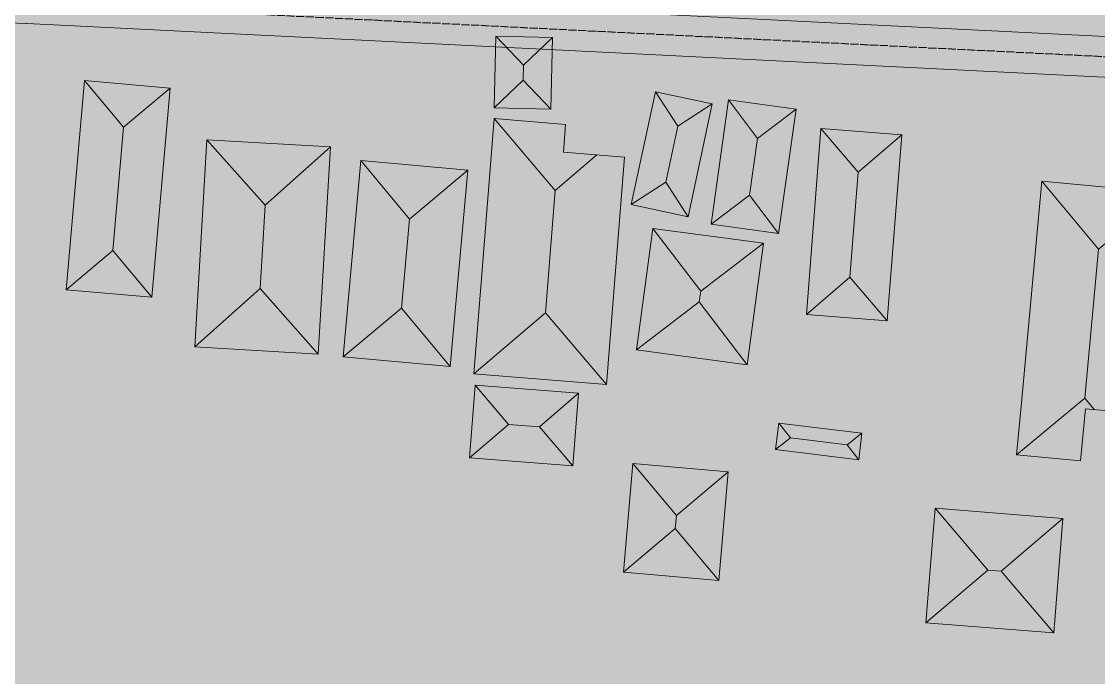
# Model space of a CAD drawing. Header units: metres. Extents: x 305909 to 307171, y 9156037 to 9156671.
# Drawn here: x 306185.9 to 306270.2, y 9156309.9 to 9156361.1 of the extents above; entities that cross this region are included whole.
import ezdxf

# ---------------------------------------------------------------- set-up
doc = ezdxf.new("R2010")
doc.units = ezdxf.units.M
doc.linetypes.add('DASHED2', pattern=[0.762, 0.635, -0.127])
for name, color, linetype, lineweight, true_color in [('B-BANGUNAN_PERMUKIMAN', 7, 'Continuous', 13, 0xf0cd8c), ('B-BAYANGAN', 7, 'Continuous', 0, 0x76786c), ('J-PERKERASAN_JALAN', 7, 'Continuous', 9, 0x989896), ('T-KLASTER_UMKM_PERLUASAN', 7, 'DASHED2', 25, 0xe6a046), ('Z-R', 7, 'Continuous', 0, 0xfaf4e6), ('Z-R-UP', 7, 'Continuous', 0, 0xffecc8)]:
    doc.layers.add(name, color=color, linetype=linetype, lineweight=lineweight, true_color=true_color)

msp = doc.modelspace()

# ---------------------------------------------------------------- hatches: boundary and pattern name
at = {"layer": 'B-BANGUNAN_PERMUKIMAN', "true_color": 0xe5855b}
h = msp.add_hatch(color=23, dxfattribs=at)
h.dxf.hatch_style = 1
h.paths.add_polyline_path([(306225.184, 9156357.725), (306225.156, 9156356.557), (306222.881, 9156354.387), (306223.015, 9156360), (306225.184, 9156357.725)])
at = {"layer": 'B-BANGUNAN_PERMUKIMAN', "true_color": 0xe4855b}
h = msp.add_hatch(color=23, dxfattribs=at)
h.dxf.hatch_style = 1
h.paths.add_polyline_path([(306225.184, 9156357.725), (306223.015, 9156360), (306227.46, 9156359.895), (306225.184, 9156357.725)])
at = {"layer": 'B-BANGUNAN_PERMUKIMAN', "true_color": 0xb66a48}
h = msp.add_hatch(color=35, dxfattribs=at)
h.dxf.hatch_style = 1
h.paths.add_polyline_path([(306225.156, 9156356.557), (306225.184, 9156357.725), (306227.46, 9156359.895), (306227.326, 9156354.281), (306225.156, 9156356.557)])
at = {"layer": 'B-BANGUNAN_PERMUKIMAN', "true_color": 0xe7865c}
h = msp.add_hatch(color=23, dxfattribs=at)
h.dxf.hatch_style = 1
h.paths.add_polyline_path([(306190.822, 9156356.528), (306190.822, 9156356.528), (306193.885, 9156352.878), (306193.043, 9156343.24), (306189.393, 9156340.177), (306190.822, 9156356.528)])
at = {"layer": 'B-BANGUNAN_PERMUKIMAN', "true_color": 0xe3845a}
h = msp.add_hatch(color=23, dxfattribs=at)
h.dxf.hatch_style = 1
h.paths.add_polyline_path([(306193.885, 9156352.878), (306190.822, 9156356.528), (306197.535, 9156355.941), (306193.885, 9156352.878)])
at = {"layer": 'B-BANGUNAN_PERMUKIMAN', "true_color": 0xb46947}
h = msp.add_hatch(color=35, dxfattribs=at)
h.dxf.hatch_style = 1
h.paths.add_polyline_path([(306193.043, 9156343.24), (306193.885, 9156352.878), (306197.535, 9156355.941), (306196.106, 9156339.59), (306193.043, 9156343.24)])
at = {"layer": 'B-BANGUNAN_PERMUKIMAN', "true_color": 0xb76a48}
h = msp.add_hatch(color=35, dxfattribs=at)
h.dxf.hatch_style = 1
h.paths.add_polyline_path([(306223.635, 9156354.369), (306222.881, 9156354.387), (306222.881, 9156354.387), (306225.156, 9156356.557), (306227.326, 9156354.281), (306227.326, 9156354.281), (306223.635, 9156354.369)])
at = {"layer": 'B-BANGUNAN_PERMUKIMAN', "true_color": 0xe9885d}
h = msp.add_hatch(color=23, dxfattribs=at)
h.dxf.hatch_style = 1
h.paths.add_polyline_path([(306235.504, 9156355.661), (306237.25, 9156352.962), (306236.311, 9156348.583), (306233.612, 9156346.836), (306235.504, 9156355.661)])
at = {"layer": 'B-BANGUNAN_PERMUKIMAN', "true_color": 0xdf8259}
h = msp.add_hatch(color=23, dxfattribs=at)
h.dxf.hatch_style = 1
h.paths.add_polyline_path([(306239.948, 9156354.709), (306239.948, 9156354.708), (306237.25, 9156352.962), (306235.504, 9156355.661), (306239.948, 9156354.709)])
at = {"layer": 'B-BANGUNAN_PERMUKIMAN', "true_color": 0xb26746}
h = msp.add_hatch(color=25, dxfattribs=at)
h.dxf.hatch_style = 1
h.paths.add_polyline_path([(306236.311, 9156348.583), (306237.25, 9156352.962), (306239.948, 9156354.708), (306238.057, 9156345.884), (306236.311, 9156348.583)])
at = {"layer": 'B-BANGUNAN_PERMUKIMAN', "true_color": 0xe8875c}
h = msp.add_hatch(color=23, dxfattribs=at)
h.dxf.hatch_style = 1
h.paths.add_polyline_path([(306243.493, 9156352.01), (306242.873, 9156347.578), (306239.857, 9156345.303), (306241.218, 9156355.026), (306243.493, 9156352.01)])
at = {"layer": 'B-BANGUNAN_PERMUKIMAN', "true_color": 0xe18359}
h = msp.add_hatch(color=23, dxfattribs=at)
h.dxf.hatch_style = 1
h.paths.add_polyline_path([(306246.51, 9156354.285), (306243.493, 9156352.01), (306241.218, 9156355.026), (306241.218, 9156355.026), (306246.51, 9156354.285)])
at = {"layer": 'B-BANGUNAN_PERMUKIMAN', "true_color": 0xb36847}
h = msp.add_hatch(color=25, dxfattribs=at)
h.dxf.hatch_style = 1
h.paths.add_polyline_path([(306245.148, 9156344.562), (306245.148, 9156344.562), (306242.873, 9156347.578), (306243.493, 9156352.01), (306246.51, 9156354.285), (306245.148, 9156344.562)])
at = {"layer": 'B-BANGUNAN_PERMUKIMAN', "true_color": 0xea885d}
h = msp.add_hatch(color=23, dxfattribs=at)
h.dxf.hatch_style = 1
h.paths.add_polyline_path([(306222.89, 9156353.551), (306227.663, 9156347.944), (306226.894, 9156338.37), (306221.287, 9156333.598), (306221.287, 9156333.598), (306222.89, 9156353.551)])
at = {"layer": 'B-BANGUNAN_PERMUKIMAN', "true_color": 0xe2845a}
h = msp.add_hatch(color=23, dxfattribs=at)
h.dxf.hatch_style = 1
h.paths.add_polyline_path([(306227.663, 9156347.944), (306222.89, 9156353.551), (306228.48, 9156353.102), (306228.305, 9156350.929), (306230.922, 9156350.718), (306227.663, 9156347.944)])
at = {"layer": 'B-BANGUNAN_PERMUKIMAN', "true_color": 0xe7865b}
h = msp.add_hatch(color=23, dxfattribs=at)
h.dxf.hatch_style = 1
h.paths.add_polyline_path([(306251.372, 9156349.371), (306250.728, 9156341.148), (306247.32, 9156338.235), (306248.459, 9156352.779), (306251.372, 9156349.371)])
at = {"layer": 'B-BANGUNAN_PERMUKIMAN', "true_color": 0xe3845a}
h = msp.add_hatch(color=23, dxfattribs=at)
h.dxf.hatch_style = 1
h.paths.add_polyline_path([(306251.372, 9156349.371), (306248.459, 9156352.779), (306248.459, 9156352.779), (306254.781, 9156352.284), (306251.372, 9156349.371)])
at = {"layer": 'B-BANGUNAN_PERMUKIMAN', "true_color": 0xe6865b}
h = msp.add_hatch(color=23, dxfattribs=at)
h.dxf.hatch_style = 1
h.paths.add_polyline_path([(306200.407, 9156351.906), (306204.957, 9156346.787), (306204.574, 9156340.264), (306199.455, 9156335.714), (306199.455, 9156335.714), (306200.407, 9156351.906)])
at = {"layer": 'B-BANGUNAN_PERMUKIMAN', "true_color": 0xe3845a}
h = msp.add_hatch(color=23, dxfattribs=at)
h.dxf.hatch_style = 1
h.paths.add_polyline_path([(306204.957, 9156346.787), (306200.407, 9156351.906), (306210.076, 9156351.338), (306210.076, 9156351.337), (306204.957, 9156346.787)])
at = {"layer": 'B-BANGUNAN_PERMUKIMAN', "true_color": 0xb46948}
h = msp.add_hatch(color=35, dxfattribs=at)
h.dxf.hatch_style = 1
h.paths.add_polyline_path([(306253.642, 9156337.74), (306253.642, 9156337.74), (306250.728, 9156341.148), (306251.372, 9156349.371), (306254.781, 9156352.284), (306253.642, 9156337.74)])
at = {"layer": 'B-BANGUNAN_PERMUKIMAN', "true_color": 0xb56948}
h = msp.add_hatch(color=35, dxfattribs=at)
h.dxf.hatch_style = 1
h.paths.add_polyline_path([(306204.574, 9156340.264), (306204.957, 9156346.787), (306210.076, 9156351.337), (306209.124, 9156335.145), (306209.124, 9156335.145), (306204.574, 9156340.264)])
at = {"layer": 'B-BANGUNAN_PERMUKIMAN', "true_color": 0xe7865c}
h = msp.add_hatch(color=23, dxfattribs=at)
h.dxf.hatch_style = 1
h.paths.add_polyline_path([(306216.256, 9156345.7), (306215.631, 9156338.735), (306211.065, 9156334.92), (306212.441, 9156350.266), (306216.256, 9156345.7)])
at = {"layer": 'B-BANGUNAN_PERMUKIMAN', "true_color": 0xe3845a}
h = msp.add_hatch(color=23, dxfattribs=at)
h.dxf.hatch_style = 1
h.paths.add_polyline_path([(306216.256, 9156345.7), (306212.441, 9156350.266), (306212.441, 9156350.266), (306220.822, 9156349.515), (306216.256, 9156345.7)])
at = {"layer": 'B-BANGUNAN_PERMUKIMAN', "true_color": 0xb86b49}
h = msp.add_hatch(color=35, dxfattribs=at)
h.dxf.hatch_style = 1
h.paths.add_polyline_path([(306226.894, 9156338.37), (306227.663, 9156347.944), (306230.922, 9156350.718), (306233.095, 9156350.544), (306231.666, 9156332.764), (306226.894, 9156338.37)])
at = {"layer": 'B-BANGUNAN_PERMUKIMAN', "true_color": 0xb46947}
h = msp.add_hatch(color=35, dxfattribs=at)
h.dxf.hatch_style = 1
h.paths.add_polyline_path([(306219.446, 9156334.169), (306215.631, 9156338.735), (306216.256, 9156345.7), (306220.822, 9156349.515), (306219.446, 9156334.169)])
at = {"layer": 'B-BANGUNAN_PERMUKIMAN', "true_color": 0xbc6d4a}
h = msp.add_hatch(color=13, dxfattribs=at)
h.dxf.hatch_style = 1
h.paths.add_polyline_path([(306236.311, 9156348.583), (306238.057, 9156345.884), (306233.612, 9156346.836), (306236.311, 9156348.583)])
at = {"layer": 'B-BANGUNAN_PERMUKIMAN', "true_color": 0xde8158}
h = msp.add_hatch(color=23, dxfattribs=at)
h.dxf.hatch_style = 1
h.paths.add_polyline_path([(306265.746, 9156348.659), (306270.172, 9156343.333), (306269.098, 9156331.69), (306263.773, 9156327.264), (306263.772, 9156327.264), (306265.746, 9156348.659)])
at = {"layer": 'B-BANGUNAN_PERMUKIMAN', "true_color": 0xe2835a}
h = msp.add_hatch(color=23, dxfattribs=at)
h.dxf.hatch_style = 1
h.paths.add_polyline_path([(306275.498, 9156347.76), (306275.498, 9156347.759), (306270.172, 9156343.333), (306265.746, 9156348.659), (306275.498, 9156347.76)])
at = {"layer": 'B-BANGUNAN_PERMUKIMAN', "true_color": 0xba6c4a}
h = msp.add_hatch(color=35, dxfattribs=at)
h.dxf.hatch_style = 1
h.paths.add_polyline_path([(306242.873, 9156347.578), (306245.148, 9156344.562), (306239.857, 9156345.302), (306239.857, 9156345.303), (306242.873, 9156347.578)])
at = {"layer": 'B-BANGUNAN_PERMUKIMAN', "true_color": 0xaf6645}
h = msp.add_hatch(color=25, dxfattribs=at)
h.dxf.hatch_style = 1
h.paths.add_polyline_path([(306269.098, 9156331.69), (306270.172, 9156343.333), (306275.498, 9156347.759), (306273.899, 9156330.43), (306269.834, 9156330.805), (306269.098, 9156331.69)])
at = {"layer": 'B-BANGUNAN_PERMUKIMAN', "true_color": 0xe8875c}
h = msp.add_hatch(color=23, dxfattribs=at)
h.dxf.hatch_style = 1
h.paths.add_polyline_path([(306235.291, 9156344.972), (306239.048, 9156340.051), (306238.938, 9156339.226), (306234.017, 9156335.47), (306234.017, 9156335.47), (306235.291, 9156344.972)])
at = {"layer": 'B-BANGUNAN_PERMUKIMAN', "true_color": 0xe18359}
h = msp.add_hatch(color=23, dxfattribs=at)
h.dxf.hatch_style = 1
h.paths.add_polyline_path([(306239.048, 9156340.051), (306235.291, 9156344.972), (306243.97, 9156343.808), (306243.97, 9156343.807), (306239.048, 9156340.051)])
at = {"layer": 'B-BANGUNAN_PERMUKIMAN', "true_color": 0xb36847}
h = msp.add_hatch(color=25, dxfattribs=at)
h.dxf.hatch_style = 1
h.paths.add_polyline_path([(306238.938, 9156339.226), (306239.048, 9156340.051), (306243.97, 9156343.807), (306242.695, 9156334.305), (306238.938, 9156339.226)])
at = {"layer": 'B-BANGUNAN_PERMUKIMAN', "true_color": 0xb86b49}
h = msp.add_hatch(color=35, dxfattribs=at)
h.dxf.hatch_style = 1
h.paths.add_polyline_path([(306193.043, 9156343.24), (306196.106, 9156339.59), (306196.106, 9156339.59), (306189.393, 9156340.177), (306193.043, 9156343.24)])
h = msp.add_hatch(color=35, dxfattribs=at)
h.dxf.hatch_style = 1
h.paths.add_polyline_path([(306250.728, 9156341.148), (306253.642, 9156337.74), (306247.32, 9156338.235), (306250.728, 9156341.148)])
h = msp.add_hatch(color=35, dxfattribs=at)
h.dxf.hatch_style = 1
h.paths.add_polyline_path([(306204.574, 9156340.264), (306209.124, 9156335.145), (306199.455, 9156335.714), (306204.574, 9156340.264)])
at = {"layer": 'B-BANGUNAN_PERMUKIMAN', "true_color": 0xb96c4a}
h = msp.add_hatch(color=35, dxfattribs=at)
h.dxf.hatch_style = 1
h.paths.add_polyline_path([(306238.938, 9156339.226), (306242.695, 9156334.305), (306234.017, 9156335.47), (306238.938, 9156339.226)])
at = {"layer": 'B-BANGUNAN_PERMUKIMAN', "true_color": 0xb86b49}
h = msp.add_hatch(color=35, dxfattribs=at)
h.dxf.hatch_style = 1
h.paths.add_polyline_path([(306215.631, 9156338.735), (306219.446, 9156334.169), (306211.065, 9156334.92), (306211.065, 9156334.92), (306215.631, 9156338.735)])
h = msp.add_hatch(color=35, dxfattribs=at)
h.dxf.hatch_style = 1
h.paths.add_polyline_path([(306226.894, 9156338.37), (306231.666, 9156332.764), (306221.287, 9156333.598), (306226.894, 9156338.37)])
at = {"layer": 'B-BANGUNAN_PERMUKIMAN', "true_color": 0xe7865b}
h = msp.add_hatch(color=23, dxfattribs=at)
h.dxf.hatch_style = 1
h.paths.add_polyline_path([(306224.013, 9156329.645), (306220.95, 9156327.027), (306221.396, 9156332.707), (306224.013, 9156329.645)])
at = {"layer": 'B-BANGUNAN_PERMUKIMAN', "true_color": 0xe3845a}
h = msp.add_hatch(color=23, dxfattribs=at)
h.dxf.hatch_style = 1
h.paths.add_polyline_path([(306229.492, 9156332.072), (306226.429, 9156329.455), (306224.013, 9156329.645), (306221.396, 9156332.707), (306221.396, 9156332.707), (306229.492, 9156332.072)])
at = {"layer": 'B-BANGUNAN_PERMUKIMAN', "true_color": 0xb46948}
h = msp.add_hatch(color=35, dxfattribs=at)
h.dxf.hatch_style = 1
h.paths.add_polyline_path([(306229.046, 9156326.392), (306229.046, 9156326.392), (306226.429, 9156329.455), (306229.492, 9156332.072), (306229.046, 9156326.392)])
at = {"layer": 'B-BANGUNAN_PERMUKIMAN', "true_color": 0xb86b49}
h = msp.add_hatch(color=35, dxfattribs=at)
h.dxf.hatch_style = 1
h.paths.add_polyline_path([(306269.098, 9156331.69), (306269.834, 9156330.805), (306269.156, 9156330.867), (306268.781, 9156326.802), (306263.773, 9156327.264), (306269.098, 9156331.69)])
h = msp.add_hatch(color=35, dxfattribs=at)
h.dxf.hatch_style = 1
h.paths.add_polyline_path([(306224.013, 9156329.645), (306226.429, 9156329.455), (306229.046, 9156326.392), (306220.95, 9156327.027), (306224.013, 9156329.645)])
at = {"layer": 'B-BANGUNAN_PERMUKIMAN', "true_color": 0xe7875c}
h = msp.add_hatch(color=23, dxfattribs=at)
h.dxf.hatch_style = 1
h.paths.add_polyline_path([(306245.16, 9156329.748), (306245.16, 9156329.748), (306246.07, 9156328.585), (306244.907, 9156327.676), (306245.16, 9156329.748)])
at = {"layer": 'B-BANGUNAN_PERMUKIMAN', "true_color": 0xe2835a}
h = msp.add_hatch(color=23, dxfattribs=at)
h.dxf.hatch_style = 1
h.paths.add_polyline_path([(306250.507, 9156328.044), (306246.07, 9156328.585), (306245.16, 9156329.748), (306251.669, 9156328.954), (306251.669, 9156328.954), (306250.507, 9156328.044)])
at = {"layer": 'B-BANGUNAN_PERMUKIMAN', "true_color": 0xb96c49}
h = msp.add_hatch(color=35, dxfattribs=at)
h.dxf.hatch_style = 1
h.paths.add_polyline_path([(306244.907, 9156327.676), (306246.07, 9156328.585), (306250.507, 9156328.044), (306251.416, 9156326.882), (306244.907, 9156327.676)])
at = {"layer": 'B-BANGUNAN_PERMUKIMAN', "true_color": 0xb46847}
h = msp.add_hatch(color=25, dxfattribs=at)
h.dxf.hatch_style = 1
h.paths.add_polyline_path([(306250.507, 9156328.044), (306251.669, 9156328.954), (306251.416, 9156326.882), (306250.507, 9156328.044)])
at = {"layer": 'B-BANGUNAN_PERMUKIMAN', "true_color": 0xe7865c}
h = msp.add_hatch(color=23, dxfattribs=at)
h.dxf.hatch_style = 1
h.paths.add_polyline_path([(306237.143, 9156322.525), (306237.055, 9156321.488), (306233.007, 9156318.075), (306233.73, 9156326.573), (306237.143, 9156322.525)])
at = {"layer": 'B-BANGUNAN_PERMUKIMAN', "true_color": 0xe3845a}
h = msp.add_hatch(color=23, dxfattribs=at)
h.dxf.hatch_style = 1
h.paths.add_polyline_path([(306237.143, 9156322.525), (306233.73, 9156326.573), (306233.73, 9156326.573), (306241.191, 9156325.938), (306237.143, 9156322.525)])
at = {"layer": 'B-BANGUNAN_PERMUKIMAN', "true_color": 0xb46947}
h = msp.add_hatch(color=35, dxfattribs=at)
h.dxf.hatch_style = 1
h.paths.add_polyline_path([(306240.468, 9156317.44), (306237.055, 9156321.488), (306237.143, 9156322.525), (306241.191, 9156325.938), (306240.468, 9156317.44)])
at = {"layer": 'B-BANGUNAN_PERMUKIMAN', "true_color": 0xe7865b}
h = msp.add_hatch(color=23, dxfattribs=at)
h.dxf.hatch_style = 1
h.paths.add_polyline_path([(306257.384, 9156323.08), (306261.506, 9156318.247), (306256.673, 9156314.126), (306257.384, 9156323.08)])
at = {"layer": 'B-BANGUNAN_PERMUKIMAN', "true_color": 0xe3845a}
h = msp.add_hatch(color=23, dxfattribs=at)
h.dxf.hatch_style = 1
h.paths.add_polyline_path([(306262.552, 9156318.165), (306261.506, 9156318.247), (306257.384, 9156323.08), (306267.385, 9156322.286), (306262.552, 9156318.165)])
at = {"layer": 'B-BANGUNAN_PERMUKIMAN', "true_color": 0xb46948}
h = msp.add_hatch(color=35, dxfattribs=at)
h.dxf.hatch_style = 1
h.paths.add_polyline_path([(306262.552, 9156318.165), (306267.385, 9156322.286), (306267.385, 9156322.286), (306266.674, 9156313.332), (306262.552, 9156318.165)])
at = {"layer": 'B-BANGUNAN_PERMUKIMAN', "true_color": 0xb86b49}
h = msp.add_hatch(color=35, dxfattribs=at)
h.dxf.hatch_style = 1
h.paths.add_polyline_path([(306233.007, 9156318.075), (306233.007, 9156318.075), (306237.055, 9156321.488), (306240.468, 9156317.44), (306233.007, 9156318.075)])
h = msp.add_hatch(color=35, dxfattribs=at)
h.dxf.hatch_style = 1
h.paths.add_polyline_path([(306256.673, 9156314.126), (306261.506, 9156318.247), (306262.552, 9156318.165), (306266.674, 9156313.332), (306256.673, 9156314.126)])
at = {"layer": 'B-BAYANGAN', "true_color": 0x76786c}
h = msp.add_hatch(color=8, dxfattribs=at)
h.dxf.hatch_style = 1
h.paths.add_polyline_path([(306228.21, 9156359.145), (306228.076, 9156353.531), (306223.631, 9156353.637), (306223.765, 9156359.25), (306228.21, 9156359.145)])
h = msp.add_hatch(color=8, dxfattribs=at)
h.dxf.hatch_style = 1
h.paths.add_polyline_path([(306198.285, 9156355.191), (306196.856, 9156338.84), (306190.143, 9156339.427), (306191.571, 9156355.778), (306198.285, 9156355.191)])
h = msp.add_hatch(color=8, dxfattribs=at)
h.dxf.hatch_style = 1
h.paths.add_polyline_path([(306240.698, 9156353.959), (306238.807, 9156345.134), (306234.362, 9156346.086), (306236.253, 9156354.911), (306240.698, 9156353.959)])
h = msp.add_hatch(color=8, dxfattribs=at)
h.dxf.hatch_style = 1
h.paths.add_polyline_path([(306247.26, 9156353.535), (306245.898, 9156343.811), (306240.607, 9156344.552), (306241.968, 9156354.276), (306247.26, 9156353.535)])
h = msp.add_hatch(color=8, dxfattribs=at)
h.dxf.hatch_style = 1
h.paths.add_polyline_path([(306233.845, 9156349.794), (306232.416, 9156332.014), (306222.037, 9156332.848), (306222.636, 9156340.302), (306223.64, 9156352.801), (306229.23, 9156352.352), (306229.055, 9156350.179), (306233.845, 9156349.794)])
h = msp.add_hatch(color=8, dxfattribs=at)
h.dxf.hatch_style = 1
h.paths.add_polyline_path([(306255.531, 9156351.534), (306254.392, 9156336.99), (306248.07, 9156337.485), (306249.209, 9156352.029), (306255.531, 9156351.534)])
h = msp.add_hatch(color=8, dxfattribs=at)
h.dxf.hatch_style = 1
h.paths.add_polyline_path([(306210.826, 9156350.588), (306209.874, 9156334.395), (306200.205, 9156334.964), (306201.157, 9156351.156), (306210.826, 9156350.588)])
h = msp.add_hatch(color=8, dxfattribs=at)
h.dxf.hatch_style = 1
h.paths.add_polyline_path([(306221.572, 9156348.765), (306220.196, 9156333.419), (306211.815, 9156334.17), (306213.191, 9156349.516), (306221.572, 9156348.765)])
h = msp.add_hatch(color=8, dxfattribs=at)
h.dxf.hatch_style = 1
h.paths.add_polyline_path([(306276.248, 9156347.01), (306274.649, 9156329.68), (306269.906, 9156330.117), (306269.531, 9156326.052), (306264.522, 9156326.514), (306264.897, 9156330.579), (306266.496, 9156347.909), (306276.248, 9156347.01)])
h = msp.add_hatch(color=8, dxfattribs=at)
h.dxf.hatch_style = 1
h.paths.add_polyline_path([(306244.72, 9156343.058), (306243.445, 9156333.555), (306234.767, 9156334.72), (306236.041, 9156344.222), (306244.72, 9156343.058)])
h = msp.add_hatch(color=8, dxfattribs=at)
h.dxf.hatch_style = 1
h.paths.add_polyline_path([(306230.242, 9156331.322), (306229.797, 9156325.642), (306221.7, 9156326.277), (306222.146, 9156331.957), (306230.242, 9156331.322)])
h = msp.add_hatch(color=8, dxfattribs=at)
h.dxf.hatch_style = 1
h.paths.add_polyline_path([(306252.419, 9156328.204), (306252.166, 9156326.132), (306245.657, 9156326.926), (306245.91, 9156328.998), (306252.419, 9156328.204)])
h = msp.add_hatch(color=8, dxfattribs=at)
h.dxf.hatch_style = 1
h.paths.add_polyline_path([(306241.941, 9156325.188), (306241.218, 9156316.69), (306233.757, 9156317.325), (306234.48, 9156325.823), (306241.941, 9156325.188)])
h = msp.add_hatch(color=8, dxfattribs=at)
h.dxf.hatch_style = 1
h.paths.add_polyline_path([(306268.135, 9156321.536), (306267.424, 9156312.582), (306257.423, 9156313.375), (306258.134, 9156322.33), (306268.135, 9156321.536)])
at = {"layer": 'J-PERKERASAN_JALAN', "true_color": 0x989896}
h = msp.add_hatch(color=252, dxfattribs=at)
h.dxf.hatch_style = 1
h.paths.add_polyline_path([(306036.298, 9156427.707), (306036.821, 9156427.753), (306037.333, 9156427.868), (306037.826, 9156428.049), (306038.291, 9156428.293), (306038.72, 9156428.595), (306039.106, 9156428.951), (306039.442, 9156429.355), (306039.722, 9156429.799), (306040.232, 9156430.739), (306040.241, 9156430.757), (306040.55, 9156431.334), (306040.793, 9156431.881), (306040.951, 9156432.457), (306041.021, 9156433.051), (306041.09, 9156434.636), (306041.076, 9156435.177), (306040.99, 9156435.712), (306040.833, 9156436.23), (306006.235, 9156527.284), (306006.229, 9156527.301), (305988.24, 9156576.435), (305988.03, 9156576.91), (305987.76, 9156577.354), (305987.435, 9156577.759), (305987.06, 9156578.119), (305986.641, 9156578.427), (305986.187, 9156578.679), (305985.703, 9156578.869), (305985.199, 9156578.995), (305984.683, 9156579.054), (305940, 9156581.283), (305940, 9156584.287), (305980.602, 9156582.262), (305981.114, 9156582.269), (305981.621, 9156582.342), (305982.115, 9156582.479), (305982.587, 9156582.678), (305983.03, 9156582.935), (305983.436, 9156583.247), (305983.799, 9156583.609), (305984.113, 9156584.014), (305984.373, 9156584.456), (305984.574, 9156584.927), (305984.713, 9156585.42), (305984.787, 9156585.927), (305984.797, 9156586.439), (305984.741, 9156586.949), (305984.62, 9156587.447), (305979.808, 9156602.888), (305968.292, 9156640), (305971.433, 9156640), (305982.672, 9156603.784), (305982.673, 9156603.779), (305988.799, 9156584.12), (305988.977, 9156583.654), (305989.211, 9156583.214), (305989.498, 9156582.806), (305989.834, 9156582.437), (305990.213, 9156582.113), (305990.63, 9156581.839), (305991.077, 9156581.619), (305991.548, 9156581.455), (305992.036, 9156581.352), (306000.659, 9156580.086), (306000.935, 9156580.055), (306022.172, 9156578.431), (306022.417, 9156578.396), (306022.426, 9156578.394), (306022.57, 9156578.367), (306023.077, 9156578.306), (306023.588, 9156578.31), (306024.094, 9156578.379), (306024.587, 9156578.512), (306025.059, 9156578.706), (306025.503, 9156578.96), (306025.91, 9156579.267), (306026.275, 9156579.624), (306026.592, 9156580.025), (306026.855, 9156580.463), (306027.06, 9156580.93), (306027.204, 9156581.42), (306027.284, 9156581.925), (306027.299, 9156582.435), (306027.249, 9156582.943), (306027.135, 9156583.441), (306026.959, 9156583.92), (306010.165, 9156621.817), (306010.153, 9156621.845), (306010.147, 9156621.859), (306010.135, 9156621.888), (306002.766, 9156640), (306006.005, 9156640), (306012.888, 9156623.082), (306012.936, 9156622.969), (306028.087, 9156588.779), (306028.325, 9156588.324), (306028.619, 9156587.902), (306028.965, 9156587.522), (306029.357, 9156587.19), (306029.788, 9156586.91), (306030.252, 9156586.688), (306030.74, 9156586.528), (306031.245, 9156586.431), (306031.758, 9156586.4), (306032.271, 9156586.435), (306032.775, 9156586.535), (306033.262, 9156586.699), (306033.724, 9156586.925), (306034.154, 9156587.207), (306034.543, 9156587.543), (306034.886, 9156587.925), (306035.178, 9156588.349), (306035.412, 9156588.806), (306035.587, 9156589.29), (306035.697, 9156589.792), (306035.743, 9156590.304), (306035.722, 9156590.817), (306034.623, 9156601.287), (306034.62, 9156601.316), (306034.619, 9156601.331), (306034.616, 9156601.359), (306034.446, 9156603.613), (306034.441, 9156603.698), (306034.443, 9156603.869), (306034.449, 9156603.954), (306034.674, 9156606.311), (306034.684, 9156606.401), (306034.713, 9156606.557), (306034.757, 9156606.71), (306034.787, 9156606.795), (306043.833, 9156630.328), (306044.019, 9156630.968), (306044.518, 9156633.428), (306044.581, 9156633.851), (306044.859, 9156636.833), (306044.861, 9156636.856), (306045.205, 9156640), (306048.223, 9156640), (306047.849, 9156636.585), (306047.843, 9156636.522), (306047.545, 9156633.332), (306047.533, 9156633.226), (306047.525, 9156633.173), (306047.506, 9156633.068), (306046.876, 9156629.962), (306046.858, 9156629.881), (306046.811, 9156629.721), (306046.783, 9156629.642), (306037.841, 9156606.379), (306037.681, 9156605.859), (306037.593, 9156605.323), (306037.476, 9156604.095), (306037.47, 9156603.414), (306037.603, 9156601.651), (306037.613, 9156601.535), (306040.052, 9156578.299), (306040.137, 9156577.799), (306040.284, 9156577.314), (306040.492, 9156576.851), (306040.756, 9156576.418), (306041.074, 9156576.023), (306041.438, 9156575.67), (306041.844, 9156575.367), (306042.286, 9156575.117), (306042.755, 9156574.925), (306043.245, 9156574.794), (306043.748, 9156574.727), (306119.27, 9156569.384), (306119.312, 9156569.381), (306119.336, 9156569.378), (306119.378, 9156569.374), (306160.641, 9156564.729), (306160.728, 9156564.721), (306186.136, 9156562.42), (306186.323, 9156562.407), (306211.341, 9156561.319), (306211.341, 9156558.116), (306186.076, 9156559.215), (306186.029, 9156559.218), (306186.001, 9156559.22), (306185.955, 9156559.223), (306160.389, 9156561.538), (306160.374, 9156561.54), (306160.328, 9156561.544), (306119.114, 9156566.184), (306118.949, 9156566.199), (306041.544, 9156571.674), (306041.014, 9156571.677), (306040.488, 9156571.609), (306039.976, 9156571.472), (306039.486, 9156571.269), (306039.027, 9156571.002), (306038.608, 9156570.678), (306038.236, 9156570.301), (306037.916, 9156569.877), (306037.656, 9156569.416), (306037.458, 9156568.923), (306037.328, 9156568.41), (306037.266, 9156567.883), (306037.275, 9156567.353), (306037.354, 9156566.829), (306037.502, 9156566.319), (306052.934, 9156523.818), (306052.972, 9156523.702), (306052.992, 9156523.632), (306053.023, 9156523.515), (306061.385, 9156487.262), (306061.532, 9156486.772), (306061.74, 9156486.304), (306062.006, 9156485.867), (306062.326, 9156485.467), (306062.695, 9156485.111), (306063.105, 9156484.806), (306063.552, 9156484.555), (306064.027, 9156484.364), (306064.522, 9156484.234), (306065.03, 9156484.169), (306080.466, 9156483.192), (306080.587, 9156483.18), (306080.647, 9156483.173), (306080.766, 9156483.154), (306103.058, 9156479), (306103.081, 9156478.996), (306123.167, 9156474.928), (306123.479, 9156474.878), (306129.661, 9156474.127), (306129.717, 9156474.121), (306138.223, 9156473.211), (306138.4, 9156473.196), (306169.219, 9156471.277), (306169.329, 9156471.272), (306186.323, 9156470.682), (306186.374, 9156470.679), (306186.4, 9156470.678), (306186.451, 9156470.674), (306205.826, 9156469.002), (306205.947, 9156468.988), (306206.007, 9156468.979), (306206.127, 9156468.957), (306211.341, 9156467.858), (306211.341, 9156464.792), (306205.777, 9156465.965), (306205.295, 9156466.037), (306186.308, 9156467.675), (306186.103, 9156467.687), (306169.163, 9156468.276), (306169.135, 9156468.277), (306169.122, 9156468.278), (306169.094, 9156468.279), (306138.114, 9156470.208), (306138.07, 9156470.211), (306138.048, 9156470.213), (306138.004, 9156470.217), (306129.37, 9156471.141), (306129.348, 9156471.143), (306122.941, 9156471.921), (306122.863, 9156471.932), (306122.824, 9156471.938), (306122.746, 9156471.952), (306102.539, 9156476.045), (306102.478, 9156476.057), (306080.485, 9156480.155), (306080.005, 9156480.215), (306069.219, 9156480.898), (306068.688, 9156480.896), (306068.162, 9156480.825), (306067.651, 9156480.684), (306067.163, 9156480.477), (306066.706, 9156480.206), (306066.289, 9156479.878), (306065.919, 9156479.498), (306065.603, 9156479.072), (306065.346, 9156478.608), (306065.152, 9156478.114), (306065.026, 9156477.599), (306064.969, 9156477.071), (306064.982, 9156476.541), (306065.066, 9156476.017), (306065.218, 9156475.509), (306073.628, 9156452.948), (306073.682, 9156452.811), (306090.746, 9156411.717), (306090.872, 9156411.444), (306110.246, 9156373.191), (306110.523, 9156372.726), (306110.86, 9156372.302), (306111.251, 9156371.928), (306114.114, 9156369.538), (306114.538, 9156369.229), (306115, 9156368.978), (306115.49, 9156368.789), (306116.001, 9156368.667), (306121.949, 9156367.646), (306122.121, 9156367.62), (306134.037, 9156366.103), (306134.398, 9156366.073), (306186.403, 9156364.194), (306186.425, 9156364.193), (306211.341, 9156362.949), (306211.341, 9156359.746), (306186.314, 9156360.995), (306186.259, 9156360.997), (306134.074, 9156362.883), (306133.984, 9156362.888), (306133.93, 9156362.892), (306133.84, 9156362.902), (306121.618, 9156364.458), (306121.575, 9156364.464), (306121.549, 9156364.468), (306121.506, 9156364.475), (306114.026, 9156365.759), (306113.923, 9156365.779), (306113.913, 9156365.781), (306113.731, 9156365.833), (306113.576, 9156365.895), (306113.427, 9156365.973), (306113.27, 9156366.078), (306113.262, 9156366.085), (306113.18, 9156366.15), (306108.354, 9156370.178), (306108.277, 9156370.245), (306108.27, 9156370.252), (306108.142, 9156370.383), (306108.042, 9156370.509), (306107.943, 9156370.663), (306107.938, 9156370.672), (306107.89, 9156370.761), (306087.939, 9156410.152), (306087.906, 9156410.22), (306087.888, 9156410.261), (306087.857, 9156410.33), (306070.695, 9156451.662), (306070.681, 9156451.696), (306070.673, 9156451.716), (306070.66, 9156451.751), (306059.264, 9156482.318), (306059.223, 9156482.441), (306059.2, 9156482.516), (306059.167, 9156482.642), (306049.968, 9156522.523), (306049.83, 9156522.989), (306032.51, 9156570.691), (306032.293, 9156571.183), (306032.011, 9156571.643), (306031.67, 9156572.06), (306031.276, 9156572.427), (306030.836, 9156572.739), (306030.358, 9156572.988), (306029.851, 9156573.171), (306022.312, 9156575.329), (306021.918, 9156575.421), (306021.516, 9156575.472), (306000.646, 9156577.068), (306000.586, 9156577.077), (306000.342, 9156577.104), (306000.282, 9156577.109), (305997.318, 9156577.544), (305996.803, 9156577.586), (305996.287, 9156577.561), (305995.779, 9156577.47), (305995.286, 9156577.315), (305994.818, 9156577.097), (305994.382, 9156576.82), (305993.985, 9156576.49), (305993.634, 9156576.111), (305993.334, 9156575.69), (305993.092, 9156575.234), (305992.91, 9156574.75), (305992.792, 9156574.247), (305992.739, 9156573.734), (305992.754, 9156573.217), (305992.835, 9156572.707), (305992.981, 9156572.212), (306009.031, 9156528.372), (306009.048, 9156528.327), (306044.021, 9156436.284), (306044.055, 9156436.188), (306044.101, 9156436.017), (306044.125, 9156435.867), (306044.135, 9156435.689), (306044.134, 9156435.588), (306043.979, 9156432.009), (306043.991, 9156431.486), (306044.071, 9156430.968), (306044.218, 9156430.465), (306044.429, 9156429.986), (306044.701, 9156429.539), (306045.029, 9156429.131), (306045.408, 9156428.769), (306047.448, 9156427.062), (306047.532, 9156426.988), (306047.668, 9156426.845), (306047.787, 9156426.689), (306047.847, 9156426.594), (306056.199, 9156412.537), (306056.256, 9156412.433), (306056.283, 9156412.381), (306056.335, 9156412.274), (306069.458, 9156382.697), (306069.469, 9156382.673), (306069.474, 9156382.66), (306069.484, 9156382.636), (306078.042, 9156361.863), (306078.347, 9156361.269), (306099.465, 9156327.439), (306099.86, 9156326.909), (306134.335, 9156287.865), (306134.358, 9156287.839), (306134.369, 9156287.826), (306134.391, 9156287.799), (306147.683, 9156271.643), (306147.754, 9156271.543), (306147.665, 9156271.459), (306145.55, 9156269.719), (306145.45, 9156269.647), (306145.366, 9156269.737), (306132.125, 9156285.832), (306132.034, 9156285.938), (306097.337, 9156325.234), (306097.284, 9156325.297), (306097.185, 9156325.429), (306097.14, 9156325.499), (306075.58, 9156360.036), (306075.537, 9156360.108), (306075.461, 9156360.256), (306075.427, 9156360.333), (306066.734, 9156381.437), (306066.691, 9156381.536), (306053.701, 9156410.813), (306053.483, 9156411.234), (306045.718, 9156424.303), (306045.467, 9156424.677), (306045.175, 9156425.019), (306044.846, 9156425.327), (306044.802, 9156425.364), (306044.376, 9156425.675), (306043.913, 9156425.928), (306043.421, 9156426.117), (306042.907, 9156426.24), (306042.383, 9156426.294), (306041.855, 9156426.278), (306041.334, 9156426.194), (306040.829, 9156426.041), (306040.349, 9156425.824), (306039.901, 9156425.545), (306038.861, 9156424.797), (306038.774, 9156424.738), (306038.616, 9156424.648), (306038.473, 9156424.585), (306038.324, 9156424.537), (306038.171, 9156424.505), (306038.015, 9156424.49), (306037.833, 9156424.49), (306037.729, 9156424.499), (305940, 9156435.127), (305940, 9156438.144), (306035.773, 9156427.729), (306036.298, 9156427.707)])
h = msp.add_hatch(color=252, dxfattribs=at)
h.dxf.hatch_style = 1
h.paths.add_polyline_path([(306211.341, 9156561.319), (306215.693, 9156561.13), (306215.76, 9156561.126), (306215.8, 9156561.123), (306215.867, 9156561.117), (306305.106, 9156551.206), (306305.211, 9156551.196), (306385.831, 9156544.389), (306385.918, 9156544.38), (306385.969, 9156544.374), (306386.055, 9156544.361), (306424.864, 9156537.661), (306424.901, 9156537.654), (306424.922, 9156537.65), (306424.958, 9156537.643), (306453.186, 9156531.689), (306453.481, 9156531.639), (306455.847, 9156531.322), (306456.066, 9156531.299), (306458.588, 9156531.102), (306458.613, 9156531.1), (306499.527, 9156528.16), (306499.548, 9156528.159), (306503.861, 9156527.791), (306503.93, 9156527.784), (306503.97, 9156527.78), (306504.038, 9156527.77), (306508.381, 9156527.098), (306524.104, 9156524.604), (306524.104, 9156521.364), (306507.903, 9156523.933), (306507.888, 9156523.936), (306503.705, 9156524.584), (306503.432, 9156524.616), (306499.323, 9156524.966), (306499.27, 9156524.971), (306458.379, 9156527.908), (306455.69, 9156528.118), (306455.636, 9156528.123), (306455.603, 9156528.127), (306455.548, 9156528.133), (306452.885, 9156528.49), (306452.811, 9156528.501), (306452.767, 9156528.509), (306452.694, 9156528.523), (306424.381, 9156534.494), (306424.236, 9156534.522), (306390.807, 9156540.293), (306390.292, 9156540.348), (306389.774, 9156540.336), (306389.261, 9156540.256), (306388.764, 9156540.112), (306388.289, 9156539.904), (306387.845, 9156539.636), (306387.439, 9156539.314), (306387.079, 9156538.941), (306386.769, 9156538.525), (306386.516, 9156538.073), (306386.324, 9156537.592), (306386.196, 9156537.089), (306373.097, 9156467.337), (306371.27, 9156457.608), (306371.258, 9156457.542), (306354.047, 9156356.618), (306353.994, 9156356.117), (306354.004, 9156355.613), (306354.077, 9156355.115), (306354.213, 9156354.629), (306354.408, 9156354.165), (306354.661, 9156353.729), (306354.966, 9156353.328), (306355.319, 9156352.968), (306355.714, 9156352.656), (306356.146, 9156352.396), (306356.607, 9156352.192), (306357.09, 9156352.048), (306357.587, 9156351.966), (306409.631, 9156346.693), (306409.685, 9156346.687), (306409.717, 9156346.683), (306409.771, 9156346.675), (306440.166, 9156341.92), (306440.608, 9156341.876), (306479.912, 9156340.134), (306480.43, 9156340.144), (306480.943, 9156340.222), (306481.441, 9156340.365), (306481.917, 9156340.572), (306482.362, 9156340.838), (306482.768, 9156341.16), (306483.13, 9156341.531), (306483.441, 9156341.946), (306483.695, 9156342.398), (306483.889, 9156342.879), (306484.019, 9156343.381), (306484.082, 9156343.896), (306484.563, 9156352.101), (306486.641, 9156384.636), (306486.657, 9156384.758), (306486.78, 9156384.758), (306489.513, 9156384.584), (306489.635, 9156384.568), (306489.635, 9156384.445), (306487.559, 9156351.943), (306487.558, 9156351.922), (306487.067, 9156343.551), (306487.07, 9156343.043), (306487.137, 9156342.539), (306487.267, 9156342.048), (306487.458, 9156341.578), (306487.707, 9156341.135), (306488.011, 9156340.728), (306488.363, 9156340.362), (306488.76, 9156340.044), (306489.193, 9156339.779), (306489.656, 9156339.571), (306490.142, 9156339.423), (306490.643, 9156339.338), (306492.503, 9156339.143), (306492.541, 9156339.139), (306492.564, 9156339.136), (306492.602, 9156339.131), (306513.238, 9156336.16), (306513.401, 9156336.139), (306524.104, 9156335.046), (306524.104, 9156331.829), (306512.982, 9156332.966), (306512.941, 9156332.97), (306512.916, 9156332.973), (306512.875, 9156332.979), (306498.863, 9156334.996), (306498.356, 9156335.037), (306497.849, 9156335.012), (306497.349, 9156334.924), (306496.864, 9156334.773), (306496.402, 9156334.562), (306495.97, 9156334.294), (306495.576, 9156333.973), (306495.226, 9156333.605), (306494.925, 9156333.196), (306494.679, 9156332.752), (306494.49, 9156332.28), (306494.364, 9156331.788), (306494.3, 9156331.284), (306494.301, 9156330.776), (306499.491, 9156251.377), (306499.491, 9156251.254), (306499.369, 9156251.238), (306496.637, 9156251.059), (306496.514, 9156251.059), (306496.498, 9156251.181), (306491.167, 9156332.724), (306491.102, 9156333.229), (306490.973, 9156333.721), (306490.782, 9156334.193), (306490.533, 9156334.637), (306490.23, 9156335.046), (306489.877, 9156335.413), (306489.48, 9156335.732), (306489.047, 9156335.998), (306488.582, 9156336.207), (306488.095, 9156336.356), (306487.594, 9156336.441), (306485.258, 9156336.686), (306485.017, 9156336.704), (306446.09, 9156338.429), (306445.584, 9156338.42), (306445.083, 9156338.346), (306444.595, 9156338.21), (306444.129, 9156338.013), (306443.691, 9156337.759), (306443.289, 9156337.452), (306442.928, 9156337.096), (306442.616, 9156336.698), (306442.356, 9156336.263), (306442.153, 9156335.8), (306442.011, 9156335.314), (306441.931, 9156334.814), (306441.915, 9156334.308), (306442.571, 9156313.413), (306442.58, 9156313.248), (306443.283, 9156303.609), (306443.286, 9156303.565), (306443.287, 9156303.544), (306443.288, 9156303.5), (306443.886, 9156283.072), (306443.882, 9156282.949), (306443.759, 9156282.937), (306441.022, 9156282.857), (306440.899, 9156282.862), (306440.888, 9156282.984), (306440.293, 9156303.314), (306440.284, 9156303.488), (306439.581, 9156313.122), (306439.578, 9156313.164), (306439.577, 9156313.184), (306439.576, 9156313.226), (306438.873, 9156335.586), (306438.826, 9156336.086), (306438.716, 9156336.577), (306438.545, 9156337.05), (306438.317, 9156337.498), (306438.034, 9156337.914), (306437.701, 9156338.291), (306437.323, 9156338.623), (306436.907, 9156338.906), (306436.458, 9156339.133), (306435.985, 9156339.303), (306435.494, 9156339.412), (306409.399, 9156343.494), (306409.184, 9156343.522), (306356.316, 9156348.878), (306355.783, 9156348.897), (306355.253, 9156348.844), (306354.735, 9156348.722), (306354.238, 9156348.531), (306353.77, 9156348.276), (306353.34, 9156347.962), (306352.956, 9156347.593), (306352.624, 9156347.176), (306352.351, 9156346.719), (306352.141, 9156346.23), (306351.997, 9156345.717), (306341.11, 9156293.6), (306341.085, 9156293.468), (306330.918, 9156235.039), (306330.908, 9156234.979), (306329.587, 9156226.644), (306329.547, 9156226.286), (306329.002, 9156218.17), (306329.001, 9156218.146), (306326.612, 9156189.443), (306326.594, 9156189.321), (306326.471, 9156189.324), (306323.742, 9156189.551), (306323.62, 9156189.569), (306323.622, 9156189.692), (306326.007, 9156218.339), (306326.011, 9156218.403), (306326.567, 9156226.689), (306326.575, 9156226.779), (306326.58, 9156226.824), (306326.592, 9156226.913), (306327.95, 9156235.479), (306327.954, 9156235.502), (306338.142, 9156294.057), (306338.148, 9156294.09), (306338.151, 9156294.106), (306338.158, 9156294.139), (306348.925, 9156345.68), (306348.998, 9156346.205), (306349.002, 9156346.735), (306348.936, 9156347.261), (306348.8, 9156347.774), (306348.598, 9156348.264), (306348.333, 9156348.723), (306348.01, 9156349.143), (306347.634, 9156349.517), (306347.211, 9156349.837), (306346.75, 9156350.099), (306346.259, 9156350.298), (306345.745, 9156350.43), (306324.834, 9156354.345), (306324.271, 9156354.41), (306279.508, 9156356.343), (306211.341, 9156359.746), (306211.341, 9156362.949), (306279.625, 9156359.541), (306279.652, 9156359.54), (306324.736, 9156357.593), (306324.877, 9156357.581), (306324.962, 9156357.572), (306325.102, 9156357.551), (306346.36, 9156353.57), (306346.885, 9156353.507), (306347.414, 9156353.514), (306347.937, 9156353.591), (306348.445, 9156353.736), (306348.93, 9156353.947), (306349.383, 9156354.219), (306349.796, 9156354.55), (306350.161, 9156354.931), (306350.473, 9156355.358), (306350.727, 9156355.822), (306350.917, 9156356.315), (306351.04, 9156356.829), (306367.345, 9156452.444), (306367.4, 9156452.978), (306367.382, 9156453.515), (306367.293, 9156454.044), (306367.134, 9156454.557), (306366.908, 9156455.044), (306366.618, 9156455.496), (306366.271, 9156455.905), (306365.872, 9156456.264), (306365.428, 9156456.566), (306364.948, 9156456.806), (306364.44, 9156456.98), (306363.913, 9156457.084), (306328.417, 9156461.659), (306307.102, 9156464.447), (306307.086, 9156464.449), (306307.041, 9156464.456), (306243.125, 9156474.305), (306242.61, 9156474.35), (306242.093, 9156474.329), (306241.583, 9156474.241), (306241.089, 9156474.088), (306240.619, 9156473.873), (306240.18, 9156473.598), (306239.781, 9156473.27), (306239.427, 9156472.892), (306239.125, 9156472.472), (306238.879, 9156472.017), (306235.863, 9156465.428), (306235.816, 9156465.333), (306235.721, 9156465.173), (306235.626, 9156465.045), (306235.517, 9156464.929), (306235.377, 9156464.807), (306235.291, 9156464.744), (306234.104, 9156463.916), (306234.011, 9156463.855), (306233.816, 9156463.749), (306233.715, 9156463.704), (306232.243, 9156463.105), (306232.16, 9156463.073), (306232.012, 9156463.028), (306231.882, 9156463), (306231.728, 9156462.982), (306231.639, 9156462.977), (306225.305, 9156462.777), (306225.175, 9156462.777), (306225.11, 9156462.78), (306224.979, 9156462.788), (306217.294, 9156463.552), (306217.186, 9156463.566), (306217.132, 9156463.574), (306217.025, 9156463.594), (306211.341, 9156464.792), (306211.341, 9156467.858), (306217.404, 9156466.58), (306217.834, 9156466.513), (306224.983, 9156465.803), (306225.505, 9156465.785), (306230.354, 9156465.938), (306230.906, 9156465.994), (306231.444, 9156466.125), (306231.96, 9156466.33), (306232.442, 9156466.604), (306232.881, 9156466.943), (306233.27, 9156467.338), (306233.6, 9156467.784), (306233.865, 9156468.271), (306237.161, 9156475.469), (306237.205, 9156475.561), (306237.295, 9156475.714), (306237.385, 9156475.836), (306237.487, 9156475.949), (306237.6, 9156476.051), (306237.743, 9156476.156), (306237.829, 9156476.21), (306239.166, 9156476.996), (306239.245, 9156477.041), (306239.389, 9156477.108), (306239.517, 9156477.155), (306239.67, 9156477.196), (306239.759, 9156477.213), (306241.459, 9156477.502), (306241.565, 9156477.517), (306241.752, 9156477.529), (306241.939, 9156477.52), (306242.045, 9156477.507), (306307.452, 9156467.428), (306307.542, 9156467.415), (306328.795, 9156464.635), (306328.802, 9156464.634), (306364.829, 9156459.991), (306365.332, 9156459.958), (306365.835, 9156459.989), (306366.33, 9156460.083), (306366.81, 9156460.238), (306367.266, 9156460.452), (306367.692, 9156460.722), (306368.08, 9156461.044), (306368.425, 9156461.412), (306368.721, 9156461.82), (306368.963, 9156462.262), (306369.147, 9156462.731), (306369.271, 9156463.22), (306370.149, 9156467.89), (306383.124, 9156536.986), (306383.186, 9156537.496), (306383.182, 9156538.011), (306383.112, 9156538.52), (306382.978, 9156539.016), (306382.781, 9156539.491), (306382.525, 9156539.937), (306382.213, 9156540.346), (306381.852, 9156540.712), (306381.447, 9156541.028), (306381.004, 9156541.29), (306380.532, 9156541.493), (306380.037, 9156541.634), (306379.529, 9156541.71), (306304.881, 9156548.012), (306304.855, 9156548.015), (306304.839, 9156548.016), (306304.813, 9156548.019), (306215.667, 9156557.919), (306215.399, 9156557.94), (306211.341, 9156558.116), (306211.341, 9156561.319)])
at = {"layer": 'Z-R', "true_color": 0xe2eacc}
h = msp.add_hatch(color=254, dxfattribs=at)
h.dxf.hatch_style = 1
h.paths.add_polyline_path([(306499.604, 9156305.811), (306466.679, 9156301.994), (306472.882, 9156235.666), (306497.912, 9156229.062), (306526.804, 9156228.986), (306531.575, 9156219.919), (306532.491, 9156127.582), (306486.314, 9156132.333), (306393.989, 9156155.199), (306332.726, 9156171.593), (306288.72, 9156190.576), (306246.009, 9156220.776), (306216.24, 9156242.779), (306193.374, 9156263.487), (306160.586, 9156296.707), (306133.406, 9156338.556), (306127.354, 9156361.253), (306094.195, 9156358.842), (306090.504, 9156366.668), (306061.399, 9156428.371), (306035.152, 9156500.205), (306017.705, 9156550.308), (306008.214, 9156577.564), (306141.306, 9156568.881), (306165.696, 9156567.29), (306165.696, 9156567.29), (306200.223, 9156564.074), (306291.75, 9156555.548), (306369.455, 9156545.532), (306471.945, 9156528.538), (306458.481, 9156529.505), (306455.788, 9156529.715), (306453.061, 9156530.08), (306440, 9156532.835), (306440, 9156532.835), (306440, 9156532.835), (306440, 9156532.835), (306424.61, 9156536.081), (306424.61, 9156536.081), (306385.74, 9156542.791), (306385.74, 9156542.791), (306305.003, 9156549.608), (306305.003, 9156549.608), (306215.657, 9156559.53), (306215.657, 9156559.53), (306186.122, 9156560.815), (306186.122, 9156560.815), (306160.523, 9156563.133), (306160.523, 9156563.133), (306119.178, 9156567.786), (306119.178, 9156567.786), (306039.052, 9156573.455), (306039.052, 9156573.455), (306033.081, 9156573.806), (306033.081, 9156573.806), (306033.081, 9156573.806), (306051.45, 9156523.215), (306051.451, 9156523.214), (306060.206, 9156485.254), (306060.206, 9156485.254), (306060.207, 9156485.254), (306057.483, 9156485.596), (306070.599, 9156438.472), (306116.984, 9156440.275), (306147.963, 9156437.914), (306199.856, 9156410.566), (306230.346, 9156409.784), (306281.946, 9156409.003), (306338.236, 9156402.748), (306341.903, 9156461.433), (306341.903, 9156461.433), (306341.904, 9156461.433), (306343.891, 9156461.177), (306340.232, 9156402.624), (306340.209, 9156402.422), (306340.166, 9156402.225), (306340.103, 9156402.033), (306340.021, 9156401.848), (306339.921, 9156401.672), (306339.804, 9156401.507), (306339.67, 9156401.355), (306339.522, 9156401.217), (306339.361, 9156401.095), (306339.188, 9156400.99), (306339.006, 9156400.902), (306338.815, 9156400.834), (306338.619, 9156400.785), (306338.419, 9156400.757), (306338.217, 9156400.748), (306338.015, 9156400.76), (306281.82, 9156407.004), (306230.316, 9156407.785), (306230.295, 9156407.785), (306199.805, 9156408.567), (306199.621, 9156408.58), (306199.44, 9156408.61), (306199.262, 9156408.656), (306199.09, 9156408.719), (306198.923, 9156408.797), (306147.397, 9156435.951), (306116.947, 9156438.272), (306078.606, 9156436.782), (306089.35, 9156410.909), (306109.34, 9156371.439), (306114.245, 9156367.345), (306121.798, 9156366.048), (306134.087, 9156364.483), (306186.355, 9156362.595), (306279.564, 9156357.942), (306324.738, 9156355.991), (306351.562, 9156350.968), (306360, 9156400.449), (306360, 9156400.449), (306360, 9156380), (306360, 9156380), (306360, 9156380), (306440, 9156380), (306440, 9156380), (306440, 9156380), (306440, 9156340.326), (306440.226, 9156340.291), (306485.257, 9156338.295), (306492.355, 9156337.55), (306513.124, 9156334.559), (306536.031, 9156332.219), (306560, 9156329.629), (306560, 9156512.617), (306572.178, 9156510.306), (306677.166, 9156490.276), (306677.166, 9156490.276), (306764.133, 9156475.064), (306735.941, 9156145.416), (306694.109, 9156139.201), (306694.292, 9156206.558), (306623.212, 9156213.87), (306624.289, 9156242.595), (306556.388, 9156238.052), (306554.003, 9156281.952), (306509.625, 9156279.089), (306499.604, 9156305.811)])
at = {"layer": 'Z-R-UP', "true_color": 0xeee8c4}
h = msp.add_hatch(color=254, dxfattribs=at)
h.dxf.hatch_style = 1
h.paths.add_polyline_path([(306089.35, 9156410.909), (306078.606, 9156436.782), (306116.947, 9156438.272), (306147.397, 9156435.951), (306198.923, 9156408.797), (306199.09, 9156408.719), (306199.262, 9156408.656), (306199.44, 9156408.61), (306199.621, 9156408.58), (306199.805, 9156408.567), (306230.295, 9156407.785), (306230.316, 9156407.785), (306281.82, 9156407.004), (306338.015, 9156400.76), (306338.217, 9156400.748), (306338.419, 9156400.757), (306338.619, 9156400.785), (306338.815, 9156400.834), (306339.006, 9156400.902), (306339.188, 9156400.99), (306339.361, 9156401.095), (306339.522, 9156401.217), (306339.67, 9156401.355), (306339.804, 9156401.507), (306339.921, 9156401.672), (306340.021, 9156401.848), (306340.103, 9156402.033), (306340.166, 9156402.225), (306340.209, 9156402.422), (306340.232, 9156402.624), (306343.891, 9156461.177), (306368.635, 9156457.988), (306369.777, 9156457.841), (306369.778, 9156457.841), (306369.779, 9156457.84), (306369.78, 9156457.84), (306369.78, 9156457.84), (306369.781, 9156457.839), (306369.782, 9156457.838), (306369.783, 9156457.838), (306369.783, 9156457.837), (306369.784, 9156457.836), (306369.784, 9156457.835), (306369.785, 9156457.834), (306369.785, 9156457.833), (306369.785, 9156457.832), (306369.785, 9156457.831), (306369.785, 9156457.83), (306369.785, 9156457.829), (306369.746, 9156457.601), (306360, 9156400.45), (306360, 9156400.449), (306351.562, 9156350.968), (306324.738, 9156355.991), (306279.564, 9156357.942), (306186.355, 9156362.595), (306134.087, 9156364.483), (306121.798, 9156366.048), (306114.245, 9156367.345), (306109.34, 9156371.439), (306089.35, 9156410.909)])

# ---------------------------------------------------------------- linework, layer by layer
at = {"layer": 'B-BANGUNAN_PERMUKIMAN', "color": 17, "lineweight": 9, "true_color": 0x71422d}
for p, q in [((306223.015, 9156360), (306225.184, 9156357.725)), ((306227.46, 9156359.895), (306225.184, 9156357.725)), ((306225.184, 9156357.725), (306225.156, 9156356.557)), ((306190.822, 9156356.528), (306193.885, 9156352.878)), ((306197.535, 9156355.941), (306193.885, 9156352.878)), ((306222.881, 9156354.387), (306225.156, 9156356.557)), ((306227.326, 9156354.281), (306225.156, 9156356.557)), ((306235.504, 9156355.661), (306237.25, 9156352.962)), ((306239.948, 9156354.708), (306237.25, 9156352.962)), ((306241.218, 9156355.026), (306243.493, 9156352.01)), ((306246.51, 9156354.285), (306243.493, 9156352.01)), ((306222.89, 9156353.551), (306227.663, 9156347.944)), ((306193.043, 9156343.24), (306193.885, 9156352.878)), ((306236.311, 9156348.583), (306237.25, 9156352.962)), ((306248.459, 9156352.779), (306251.372, 9156349.371)), ((306200.407, 9156351.906), (306204.957, 9156346.787)), ((306242.873, 9156347.578), (306243.493, 9156352.01)), ((306254.781, 9156352.284), (306251.372, 9156349.371)), ((306210.076, 9156351.337), (306204.957, 9156346.787)), ((306212.441, 9156350.266), (306216.256, 9156345.7)), ((306230.922, 9156350.718), (306227.663, 9156347.944)), ((306220.822, 9156349.515), (306216.256, 9156345.7)), ((306251.372, 9156349.371), (306250.728, 9156341.148)), ((306233.612, 9156346.836), (306236.311, 9156348.583)), ((306238.057, 9156345.884), (306236.311, 9156348.583)), ((306265.746, 9156348.659), (306270.172, 9156343.333)), ((306227.663, 9156347.944), (306226.894, 9156338.37)), ((306239.857, 9156345.303), (306242.873, 9156347.578)), ((306245.148, 9156344.562), (306242.873, 9156347.578)), ((306275.498, 9156347.759), (306270.172, 9156343.333)), ((306204.957, 9156346.787), (306204.574, 9156340.264)), ((306216.256, 9156345.7), (306215.631, 9156338.735)), ((306235.291, 9156344.972), (306239.048, 9156340.051)), ((306243.97, 9156343.807), (306239.048, 9156340.051)), ((306269.098, 9156331.69), (306270.172, 9156343.333)), ((306189.393, 9156340.177), (306193.043, 9156343.24)), ((306196.106, 9156339.59), (306193.043, 9156343.24)), ((306247.32, 9156338.235), (306250.728, 9156341.148)), ((306253.642, 9156337.74), (306250.728, 9156341.148)), ((306199.455, 9156335.714), (306204.574, 9156340.264)), ((306209.124, 9156335.145), (306204.574, 9156340.264)), ((306239.048, 9156340.051), (306238.938, 9156339.226)), ((306234.017, 9156335.47), (306238.938, 9156339.226)), ((306242.695, 9156334.305), (306238.938, 9156339.226)), ((306211.065, 9156334.92), (306215.631, 9156338.735)), ((306219.446, 9156334.169), (306215.631, 9156338.735)), ((306221.287, 9156333.598), (306226.894, 9156338.37)), ((306231.666, 9156332.764), (306226.894, 9156338.37)), ((306221.396, 9156332.707), (306224.013, 9156329.645)), ((306229.492, 9156332.072), (306226.429, 9156329.455)), ((306263.773, 9156327.264), (306269.098, 9156331.69)), ((306269.834, 9156330.805), (306269.098, 9156331.69)), ((306220.95, 9156327.027), (306224.013, 9156329.645)), ((306224.013, 9156329.645), (306226.429, 9156329.455)), ((306229.046, 9156326.392), (306226.429, 9156329.455)), ((306245.16, 9156329.748), (306246.07, 9156328.585)), ((306244.907, 9156327.676), (306246.07, 9156328.585)), ((306250.507, 9156328.044), (306246.07, 9156328.585)), ((306251.669, 9156328.954), (306250.507, 9156328.044)), ((306251.416, 9156326.882), (306250.507, 9156328.044)), ((306233.73, 9156326.573), (306237.143, 9156322.525)), ((306241.191, 9156325.938), (306237.143, 9156322.525)), ((306257.384, 9156323.08), (306261.506, 9156318.247)), ((306237.143, 9156322.525), (306237.055, 9156321.488)), ((306267.385, 9156322.286), (306262.552, 9156318.165)), ((306233.007, 9156318.075), (306237.055, 9156321.488)), ((306240.468, 9156317.44), (306237.055, 9156321.488)), ((306256.673, 9156314.126), (306261.506, 9156318.247)), ((306262.552, 9156318.165), (306261.506, 9156318.247)), ((306266.674, 9156313.332), (306262.552, 9156318.165))]:
    msp.add_line(p, q, dxfattribs=at)
at = {"layer": 'B-BANGUNAN_PERMUKIMAN', "color": 17, "lineweight": 13, "true_color": 0x71422d}
for points in [[(306227.46, 9156359.895), (306227.326, 9156354.281), (306222.881, 9156354.387), (306223.015, 9156360), (306227.46, 9156359.895)], [(306197.535, 9156355.941), (306196.106, 9156339.59), (306189.393, 9156340.177), (306190.821, 9156356.528), (306197.535, 9156355.941)], [(306239.948, 9156354.709), (306238.057, 9156345.884), (306233.612, 9156346.836), (306235.503, 9156355.661), (306239.948, 9156354.709)], [(306246.51, 9156354.285), (306245.148, 9156344.561), (306239.857, 9156345.302), (306241.218, 9156355.026), (306246.51, 9156354.285)], [(306233.095, 9156350.544), (306231.666, 9156332.764), (306221.287, 9156333.598), (306221.886, 9156341.052), (306222.89, 9156353.551), (306228.48, 9156353.102), (306228.305, 9156350.929), (306233.095, 9156350.544)], [(306254.781, 9156352.284), (306253.642, 9156337.74), (306247.32, 9156338.235), (306248.459, 9156352.779), (306254.781, 9156352.284)], [(306210.076, 9156351.338), (306209.124, 9156335.145), (306199.455, 9156335.714), (306200.407, 9156351.906), (306210.076, 9156351.338)], [(306220.822, 9156349.515), (306219.446, 9156334.169), (306211.065, 9156334.92), (306212.441, 9156350.266), (306220.822, 9156349.515)], [(306275.498, 9156347.76), (306273.899, 9156330.43), (306269.156, 9156330.867), (306268.781, 9156326.802), (306263.772, 9156327.264), (306264.147, 9156331.329), (306265.746, 9156348.659), (306275.498, 9156347.76)], [(306243.97, 9156343.808), (306242.695, 9156334.305), (306234.017, 9156335.47), (306235.291, 9156344.972), (306243.97, 9156343.808)], [(306229.492, 9156332.072), (306229.047, 9156326.392), (306220.95, 9156327.027), (306221.396, 9156332.707), (306229.492, 9156332.072)], [(306251.669, 9156328.954), (306251.416, 9156326.882), (306244.907, 9156327.676), (306245.16, 9156329.748), (306251.669, 9156328.954)], [(306241.191, 9156325.938), (306240.468, 9156317.44), (306233.007, 9156318.075), (306233.73, 9156326.573), (306241.191, 9156325.938)], [(306267.385, 9156322.286), (306266.674, 9156313.332), (306256.673, 9156314.125), (306257.384, 9156323.08), (306267.385, 9156322.286)]]:
    msp.add_lwpolyline(points, close=True, dxfattribs=at)
at = {"layer": 'J-PERKERASAN_JALAN', "color": 251, "lineweight": 13, "true_color": 0x6c6c6a}
for points in [[(306134.398, 9156366.073), (306186.403, 9156364.194), (306186.425, 9156364.193), (306279.625, 9156359.541), (306279.652, 9156359.54), (306324.736, 9156357.593), (306324.877, 9156357.581), (306324.962, 9156357.572), (306325.102, 9156357.551), (306346.36, 9156353.57), (306346.885, 9156353.507), (306347.414, 9156353.514), (306347.937, 9156353.591), (306348.445, 9156353.736), (306348.93, 9156353.947), (306349.383, 9156354.219), (306349.796, 9156354.55), (306350.161, 9156354.931), (306350.473, 9156355.358), (306350.727, 9156355.822), (306350.917, 9156356.315), (306351.04, 9156356.829), (306367.345, 9156452.444)], [(306327.954, 9156235.502), (306338.142, 9156294.057), (306338.148, 9156294.09), (306338.151, 9156294.106), (306338.158, 9156294.139), (306348.925, 9156345.68), (306348.998, 9156346.205), (306349.002, 9156346.735), (306348.936, 9156347.261), (306348.8, 9156347.774), (306348.598, 9156348.264), (306348.333, 9156348.723), (306348.01, 9156349.143), (306347.634, 9156349.517), (306347.211, 9156349.837), (306346.75, 9156350.099), (306346.259, 9156350.298), (306345.745, 9156350.43), (306324.834, 9156354.345), (306324.271, 9156354.41), (306279.508, 9156356.343), (306186.314, 9156360.995), (306186.259, 9156360.997), (306134.074, 9156362.883)]]:
    msp.add_lwpolyline(points, dxfattribs=at)
at = {"layer": 'T-KLASTER_UMKM_PERLUASAN'}
msp.add_lwpolyline([(306369.746, 9156457.601), (306360, 9156400.45), (306360, 9156400.449), (306351.562, 9156350.968), (306324.738, 9156355.991), (306279.564, 9156357.942), (306186.355, 9156362.595), (306134.087, 9156364.483)], dxfattribs=at)

doc.saveas('drawing.dxf')
